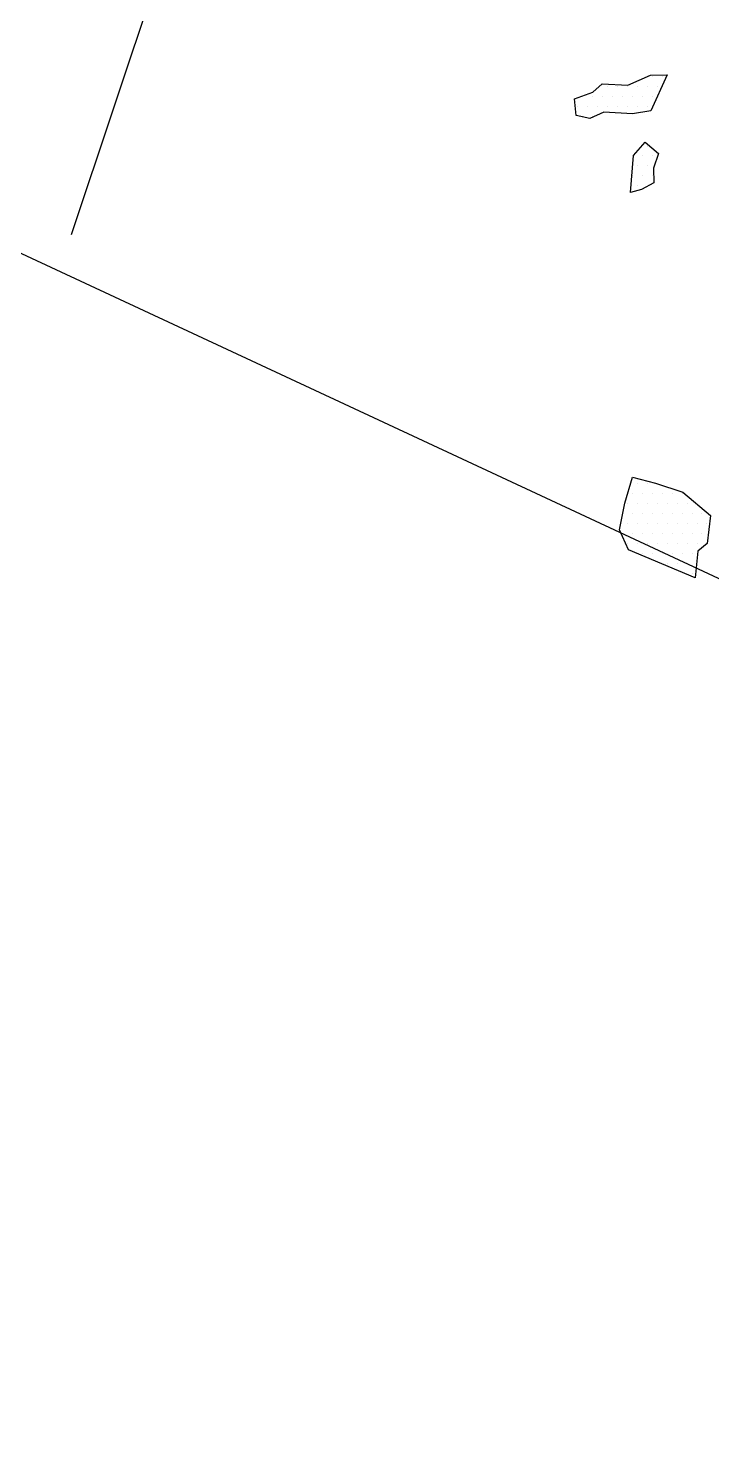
# Model space of a CAD drawing. Header units: metres. Extents: x -15 to -9.58, y -12.28 to -6.71.
# Drawn here: x -12.91 to -12.05, y -12.282 to -10.49 of the extents above; entities that cross this region are included whole.
import ezdxf

# ---------------------------------------------------------------- set-up
doc = ezdxf.new("R2010")
doc.units = ezdxf.units.M
doc.header["$LTSCALE"] = 25
doc.header["$MEASUREMENT"] = 0
doc.linetypes.add('STRICHPUNKTX2', pattern=[2, 1, -0.5, 0, -0.5])
doc.layers.get('0').update_dxf_attribs({"linetype": 'CONTINUOUS'})
for name, color, linetype in [('BEFUND', 1, 'CONTINUOUS'), ('GRABUNGSGRENZE', 3, 'STRICHPUNKTX2'), ('STEINE', 4, 'CONTINUOUS'), ('STEINESCHRAFF', 4, 'CONTINUOUS')]:
    doc.layers.add(name, color=color, linetype=linetype)

# ---------------------------------------------------------------- blocks, each defined once
blk = doc.blocks.new('*X11')
at = {"color": 0}
for p, q in [((-1212.5, -1055), (-1212.5, -1055)), ((-1211.25, -1055), (-1211.25, -1055)), ((-1221.25, -1057.5), (-1221.25, -1057.5)), ((-1220, -1057.5), (-1220, -1057.5)), ((-1218.75, -1057.5), (-1218.75, -1057.5)), ((-1218.125, -1056.25), (-1218.125, -1056.25)), ((-1217.5, -1057.5), (-1217.5, -1057.5)), ((-1216.875, -1056.25), (-1216.875, -1056.25)), ((-1216.25, -1057.5), (-1216.25, -1057.5)), ((-1215.625, -1056.25), (-1215.625, -1056.25)), ((-1215, -1057.5), (-1215, -1057.5)), ((-1214.375, -1056.25), (-1214.375, -1056.25)), ((-1213.75, -1057.5), (-1213.75, -1057.5)), ((-1213.125, -1056.25), (-1213.125, -1056.25)), ((-1212.5, -1057.5), (-1212.5, -1057.5)), ((-1211.875, -1056.25), (-1211.875, -1056.25)), ((-1221.875, -1058.75), (-1221.875, -1058.75)), ((-1220.625, -1058.75), (-1220.625, -1058.75)), ((-1219.375, -1058.75), (-1219.375, -1058.75)), ((-1218.125, -1058.75), (-1218.125, -1058.75)), ((-1216.875, -1058.75), (-1216.875, -1058.75)), ((-1215.625, -1058.75), (-1215.625, -1058.75)), ((-1214.375, -1058.75), (-1214.375, -1058.75)), ((-1213.125, -1058.75), (-1213.125, -1058.75)), ((-1221.25, -1060), (-1221.25, -1060)), ((-1220, -1060), (-1220, -1060)), ((-1213.125, -1063.75), (-1213.125, -1063.75)), ((-1214.375, -1066.25), (-1214.375, -1066.25)), ((-1213.75, -1065), (-1213.75, -1065)), ((-1213.125, -1066.25), (-1213.125, -1066.25)), ((-1212.5, -1065), (-1212.5, -1065)), ((-1215, -1067.5), (-1215, -1067.5)), ((-1213.75, -1067.5), (-1213.75, -1067.5)), ((-1212.5, -1067.5), (-1212.5, -1067.5)), ((-1214.375, -1068.75), (-1214.375, -1068.75)), ((-1213.125, -1068.75), (-1213.125, -1068.75)), ((-1215, -1107.5), (-1215, -1107.5)), ((-1214.375, -1106.25), (-1214.375, -1106.25)), ((-1213.75, -1107.5), (-1213.75, -1107.5)), ((-1213.125, -1106.25), (-1213.125, -1106.25)), ((-1212.5, -1107.5), (-1212.5, -1107.5)), ((-1211.25, -1107.5), (-1211.25, -1107.5)), ((-1210, -1107.5), (-1210, -1107.5)), ((-1208.75, -1107.5), (-1208.75, -1107.5)), ((-1215.625, -1108.75), (-1215.625, -1108.75)), ((-1214.375, -1108.75), (-1214.375, -1108.75)), ((-1213.125, -1108.75), (-1213.125, -1108.75)), ((-1211.875, -1108.75), (-1211.875, -1108.75)), ((-1210.625, -1108.75), (-1210.625, -1108.75)), ((-1209.375, -1108.75), (-1209.375, -1108.75)), ((-1208.125, -1108.75), (-1208.125, -1108.75)), ((-1215.625, -1111.25), (-1215.625, -1111.25)), ((-1215, -1110), (-1215, -1110)), ((-1214.375, -1111.25), (-1214.375, -1111.25)), ((-1213.75, -1110), (-1213.75, -1110)), ((-1213.125, -1111.25), (-1213.125, -1111.25)), ((-1212.5, -1110), (-1212.5, -1110)), ((-1211.875, -1111.25), (-1211.875, -1111.25)), ((-1211.25, -1110), (-1211.25, -1110)), ((-1210.625, -1111.25), (-1210.625, -1111.25)), ((-1210, -1110), (-1210, -1110)), ((-1209.375, -1111.25), (-1209.375, -1111.25)), ((-1208.75, -1110), (-1208.75, -1110)), ((-1208.125, -1111.25), (-1208.125, -1111.25)), ((-1207.5, -1110), (-1207.5, -1110)), ((-1206.875, -1111.25), (-1206.875, -1111.25)), ((-1206.25, -1110), (-1206.25, -1110)), ((-1205.625, -1111.25), (-1205.625, -1111.25)), ((-1216.25, -1112.5), (-1216.25, -1112.5)), ((-1215, -1112.5), (-1215, -1112.5)), ((-1213.75, -1112.5), (-1213.75, -1112.5)), ((-1212.5, -1112.5), (-1212.5, -1112.5)), ((-1211.25, -1112.5), (-1211.25, -1112.5)), ((-1210, -1112.5), (-1210, -1112.5)), ((-1208.75, -1112.5), (-1208.75, -1112.5)), ((-1207.5, -1112.5), (-1207.5, -1112.5)), ((-1206.25, -1112.5), (-1206.25, -1112.5)), ((-1215.625, -1113.75), (-1215.625, -1113.75)), ((-1214.375, -1113.75), (-1214.375, -1113.75)), ((-1213.125, -1113.75), (-1213.125, -1113.75)), ((-1211.875, -1113.75), (-1211.875, -1113.75)), ((-1210.625, -1113.75), (-1210.625, -1113.75)), ((-1209.375, -1113.75), (-1209.375, -1113.75)), ((-1208.125, -1113.75), (-1208.125, -1113.75)), ((-1206.875, -1113.75), (-1206.875, -1113.75)), ((-1205.625, -1113.75), (-1205.625, -1113.75)), ((-1213.75, -1115), (-1213.75, -1115)), ((-1212.5, -1115), (-1212.5, -1115)), ((-1211.25, -1115), (-1211.25, -1115)), ((-1210.625, -1116.25), (-1210.625, -1116.25)), ((-1210, -1115), (-1210, -1115)), ((-1209.375, -1116.25), (-1209.375, -1116.25)), ((-1208.75, -1115), (-1208.75, -1115)), ((-1208.125, -1116.25), (-1208.125, -1116.25)), ((-1207.5, -1115), (-1207.5, -1115)), ((-1207.5, -1117.5), (-1207.5, -1117.5))]:
    blk.add_line(p, q, dxfattribs=at)

msp = doc.modelspace()

# ---------------------------------------------------------------- linework, layer by layer
at = {"layer": 'BEFUND'}
msp.add_lwpolyline([(-12.8562, -10.7487), (-12.7493, -10.4284), (-12.6705, -10.2768), (-12.6347, -10.1045), (-12.5742, -9.8962), (-12.5197, -9.7348), (-12.4721, -9.6543)], dxfattribs=at)
at = {"layer": 'GRABUNGSGRENZE', "flags": 128}
for points in [[(-12.5124, -10.9623), (-15.0008, -9.8036), (-14.8589, -8.9691), (-14.8869, -8.2069), (-14.8972, -7.5666), (-14.884, -6.9856), (-14.8509, -6.7088), (-13.7562, -7.2932), (-13.027, -7.5715), (-12.4933, -7.7971)], [(-12.2077, -7.9019), (-9.5818, -9.1304), (-9.6205, -9.6894), (-9.6748, -9.9714), (-9.6503, -10.199), (-9.6786, -10.4804), (-9.659, -10.7962), (-9.6522, -11.6086), (-9.6927, -12.2822), (-10.79, -11.7643), (-12.5124, -10.9623)]]:
    msp.add_lwpolyline(points, dxfattribs=at)
at = {"layer": 'STEINE'}
for points in [[(-12.127, -10.5934), (-12.15, -10.5971), (-12.1861, -10.595), (-12.2036, -10.6029), (-12.2208, -10.5991), (-12.2231, -10.5782), (-12.2, -10.5698), (-12.1881, -10.5593), (-12.156, -10.5608), (-12.1273, -10.5485), (-12.1064, -10.5479), (-12.127, -10.5934)], [(-12.1525, -10.6959), (-12.1487, -10.6496), (-12.1342, -10.6325), (-12.1171, -10.6471), (-12.1235, -10.6653), (-12.1233, -10.6837), (-12.1387, -10.6921), (-12.1525, -10.6959)], [(-12.1549, -11.1454), (-12.1662, -11.1202), (-12.1596, -11.0867), (-12.1499, -11.0542), (-12.121, -11.0618), (-12.0865, -11.0731), (-12.0518, -11.1021), (-12.0559, -11.1377), (-12.0678, -11.1472), (-12.0713, -11.1808), (-12.1549, -11.1454)]]:
    msp.add_lwpolyline(points, dxfattribs=at)

# ---------------------------------------------------------------- block references
at = {"layer": 'STEINESCHRAFF', "xscale": 0.01, "yscale": 0.01, "zscale": 0.01}
msp.add_blockref('*X11', (0, 0), dxfattribs=at)

doc.saveas('drawing.dxf')
